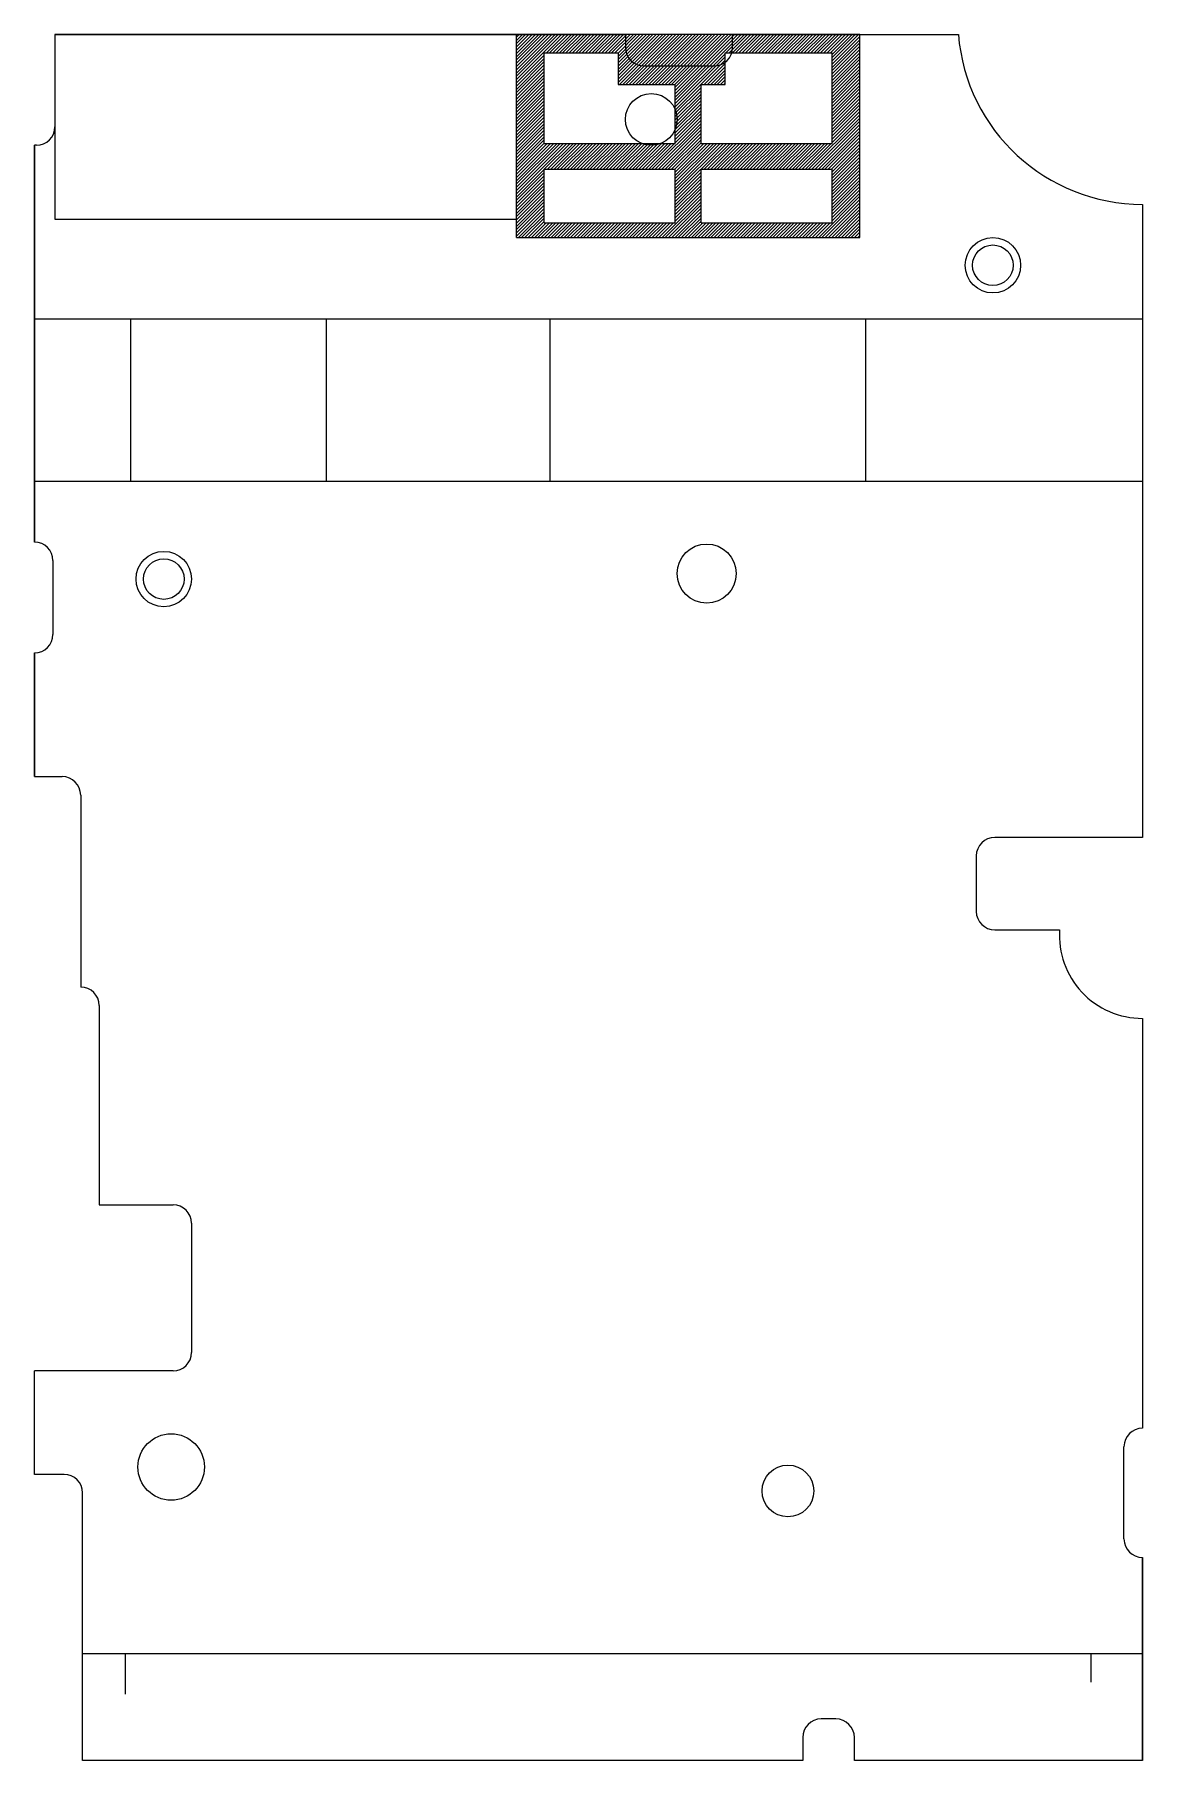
# Model space of a CAD drawing. Extents: x -822.3 to -762.3, y 1037.1 to 1130.6.
import ezdxf

# ---------------------------------------------------------------- set-up
doc = ezdxf.new("R2010")
doc.units = 0
doc.layers.get('0').update_dxf_attribs({"linetype": 'CONTINUOUS'})
doc.layers.add('MOUNT_PLATE', color=1, linetype='CONTINUOUS')

# ---------------------------------------------------------------- blocks, each defined once
blk = doc.blocks.new('*X1')
at = {"layer": 'MOUNT_PLATE', "linetype": 'CONTINUOUS'}
for p, q in [((-796.2, 1130.49), (-796.058, 1130.631)), ((-796.2, 1130.313), (-795.881, 1130.631)), ((-796.2, 1130.136), (-795.704, 1130.631)), ((-796.2, 1129.959), (-795.527, 1130.631)), ((-796.2, 1129.783), (-795.351, 1130.631)), ((-796.2, 1129.606), (-795.174, 1130.631)), ((-796.2, 1129.429), (-794.997, 1130.631)), ((-796.2, 1129.252), (-794.82, 1130.631)), ((-796.2, 1129.075), (-794.644, 1130.631)), ((-796.2, 1128.899), (-794.467, 1130.631)), ((-796.2, 1128.722), (-794.29, 1130.631)), ((-796.2, 1128.545), (-794.113, 1130.631)), ((-796.2, 1128.368), (-793.936, 1130.631)), ((-796.2, 1128.192), (-793.76, 1130.631)), ((-794.583, 1129.631), (-793.583, 1130.631)), ((-794.406, 1129.631), (-793.406, 1130.631)), ((-794.229, 1129.631), (-793.229, 1130.631)), ((-794.053, 1129.631), (-793.053, 1130.631)), ((-793.876, 1129.631), (-792.876, 1130.631)), ((-793.699, 1129.631), (-792.699, 1130.631)), ((-793.522, 1129.631), (-792.522, 1130.631)), ((-793.346, 1129.631), (-792.346, 1130.631)), ((-793.169, 1129.631), (-792.169, 1130.631)), ((-792.992, 1129.631), (-791.992, 1130.631)), ((-792.815, 1129.631), (-791.815, 1130.631)), ((-792.638, 1129.631), (-791.638, 1130.631)), ((-792.462, 1129.631), (-791.462, 1130.631)), ((-792.285, 1129.631), (-791.285, 1130.631)), ((-792.108, 1129.631), (-791.108, 1130.631)), ((-791.931, 1129.631), (-790.931, 1130.631)), ((-791.755, 1129.631), (-790.755, 1130.631)), ((-791.578, 1129.631), (-790.578, 1130.631)), ((-791.401, 1129.631), (-790.401, 1130.631)), ((-791.224, 1129.631), (-790.224, 1130.631)), ((-791.047, 1129.631), (-790.047, 1130.631)), ((-790.871, 1129.631), (-789.871, 1130.631)), ((-790.7, 1129.626), (-789.694, 1130.631)), ((-790.7, 1129.449), (-789.517, 1130.631)), ((-790.7, 1129.272), (-789.34, 1130.631)), ((-790.7, 1129.095), (-789.164, 1130.631)), ((-790.7, 1128.919), (-788.987, 1130.631)), ((-790.7, 1128.742), (-788.81, 1130.631)), ((-790.7, 1128.565), (-788.633, 1130.631)), ((-790.7, 1128.388), (-788.456, 1130.631)), ((-790.7, 1128.211), (-788.28, 1130.631)), ((-790.7, 1128.035), (-788.103, 1130.631)), ((-790.626, 1127.931), (-787.926, 1130.631)), ((-790.449, 1127.931), (-787.749, 1130.631)), ((-790.273, 1127.931), (-787.573, 1130.631)), ((-790.096, 1127.931), (-787.396, 1130.631)), ((-789.919, 1127.931), (-787.219, 1130.631)), ((-789.742, 1127.931), (-787.042, 1130.631)), ((-789.565, 1127.931), (-786.865, 1130.631)), ((-789.389, 1127.931), (-786.689, 1130.631)), ((-789.212, 1127.931), (-786.512, 1130.631)), ((-789.035, 1127.931), (-786.335, 1130.631)), ((-788.858, 1127.931), (-786.158, 1130.631)), ((-788.682, 1127.931), (-785.982, 1130.631)), ((-788.505, 1127.931), (-785.805, 1130.631)), ((-788.328, 1127.931), (-785.628, 1130.631)), ((-788.151, 1127.931), (-785.451, 1130.631)), ((-787.974, 1127.931), (-785.274, 1130.631)), ((-787.798, 1127.931), (-785.098, 1130.631)), ((-787.621, 1127.931), (-784.921, 1130.631)), ((-787.6, 1127.776), (-784.744, 1130.631)), ((-787.6, 1127.599), (-784.567, 1130.631)), ((-787.6, 1127.422), (-784.391, 1130.631)), ((-787.6, 1127.246), (-784.214, 1130.631)), ((-787.6, 1127.069), (-784.037, 1130.631)), ((-784.86, 1129.631), (-783.86, 1130.631)), ((-784.683, 1129.631), (-783.683, 1130.631)), ((-784.507, 1129.631), (-783.507, 1130.631)), ((-784.33, 1129.631), (-783.33, 1130.631)), ((-784.153, 1129.631), (-783.153, 1130.631)), ((-783.976, 1129.631), (-782.976, 1130.631)), ((-783.8, 1129.631), (-782.8, 1130.631)), ((-783.623, 1129.631), (-782.623, 1130.631)), ((-783.446, 1129.631), (-782.446, 1130.631)), ((-783.269, 1129.631), (-782.269, 1130.631)), ((-783.092, 1129.631), (-782.092, 1130.631)), ((-782.916, 1129.631), (-781.916, 1130.631)), ((-782.739, 1129.631), (-781.739, 1130.631)), ((-782.562, 1129.631), (-781.562, 1130.631)), ((-782.385, 1129.631), (-781.385, 1130.631)), ((-782.209, 1129.631), (-781.209, 1130.631)), ((-782.032, 1129.631), (-781.032, 1130.631)), ((-781.855, 1129.631), (-780.855, 1130.631)), ((-781.678, 1129.631), (-780.678, 1130.631)), ((-781.501, 1129.631), (-780.501, 1130.631)), ((-781.325, 1129.631), (-780.325, 1130.631)), ((-781.148, 1129.631), (-780.148, 1130.631)), ((-780.971, 1129.631), (-779.971, 1130.631)), ((-780.794, 1129.631), (-779.794, 1130.631)), ((-780.618, 1129.631), (-779.618, 1130.631)), ((-780.441, 1129.631), (-779.441, 1130.631)), ((-780.264, 1129.631), (-779.264, 1130.631)), ((-780.087, 1129.631), (-779.087, 1130.631)), ((-779.91, 1129.631), (-778.91, 1130.631)), ((-779.734, 1129.631), (-778.734, 1130.631)), ((-779.557, 1129.631), (-778.557, 1130.631)), ((-779.38, 1129.631), (-778.38, 1130.631)), ((-779.203, 1129.631), (-778.203, 1130.631)), ((-779.1, 1129.558), (-778.027, 1130.631)), ((-779.1, 1129.382), (-777.85, 1130.631)), ((-779.1, 1129.205), (-777.673, 1130.631)), ((-779.1, 1129.028), (-777.6, 1130.528)), ((-796.2, 1128.015), (-794.7, 1129.515)), ((-787.6, 1126.892), (-784.9, 1129.592)), ((-779.1, 1128.851), (-777.6, 1130.351)), ((-779.1, 1128.675), (-777.6, 1130.175)), ((-779.1, 1128.498), (-777.6, 1129.998)), ((-779.1, 1128.321), (-777.6, 1129.821)), ((-779.1, 1128.144), (-777.6, 1129.644)), ((-796.2, 1127.838), (-794.7, 1129.338)), ((-796.2, 1127.661), (-794.7, 1129.161)), ((-796.2, 1127.484), (-794.7, 1128.984)), ((-796.2, 1127.308), (-794.7, 1128.808)), ((-796.2, 1127.131), (-794.7, 1128.631)), ((-787.6, 1126.715), (-784.9, 1129.415)), ((-787.6, 1126.538), (-784.9, 1129.238)), ((-786.03, 1127.931), (-784.9, 1129.062)), ((-785.853, 1127.931), (-784.9, 1128.885)), ((-785.676, 1127.931), (-784.9, 1128.708)), ((-779.1, 1127.967), (-777.6, 1129.467)), ((-779.1, 1127.791), (-777.6, 1129.291)), ((-779.1, 1127.614), (-777.6, 1129.114)), ((-779.1, 1127.437), (-777.6, 1128.937)), ((-779.1, 1127.26), (-777.6, 1128.76)), ((-779.1, 1127.084), (-777.6, 1128.584)), ((-796.2, 1126.954), (-794.7, 1128.454)), ((-796.2, 1126.777), (-794.7, 1128.277)), ((-796.2, 1126.601), (-794.7, 1128.101)), ((-796.2, 1126.424), (-794.7, 1127.924)), ((-796.2, 1126.247), (-794.7, 1127.747)), ((-787.6, 1126.362), (-786.2, 1127.762)), ((-785.5, 1127.931), (-784.9, 1128.531)), ((-785.323, 1127.931), (-784.9, 1128.355)), ((-785.146, 1127.931), (-784.9, 1128.178)), ((-784.969, 1127.931), (-784.9, 1128.001)), ((-779.1, 1126.907), (-777.6, 1128.407)), ((-779.1, 1126.73), (-777.6, 1128.23)), ((-779.1, 1126.553), (-777.6, 1128.053)), ((-779.1, 1126.376), (-777.6, 1127.876)), ((-779.1, 1126.2), (-777.6, 1127.7)), ((-796.2, 1126.07), (-794.7, 1127.57)), ((-796.2, 1125.893), (-794.7, 1127.393)), ((-796.2, 1125.717), (-794.7, 1127.217)), ((-796.2, 1125.54), (-794.7, 1127.04)), ((-796.2, 1125.363), (-794.7, 1126.863)), ((-796.2, 1125.186), (-794.7, 1126.686)), ((-787.6, 1126.185), (-786.2, 1127.585)), ((-787.6, 1126.008), (-786.2, 1127.408)), ((-787.6, 1125.831), (-786.2, 1127.231)), ((-787.6, 1125.655), (-786.2, 1127.055)), ((-787.6, 1125.478), (-786.2, 1126.878)), ((-787.6, 1125.301), (-786.2, 1126.701)), ((-779.1, 1126.023), (-777.6, 1127.523)), ((-779.1, 1125.846), (-777.6, 1127.346)), ((-779.1, 1125.669), (-777.6, 1127.169)), ((-779.1, 1125.493), (-777.6, 1126.993)), ((-779.1, 1125.316), (-777.6, 1126.816)), ((-796.2, 1125.01), (-794.7, 1126.51)), ((-796.2, 1124.833), (-794.7, 1126.333)), ((-796.2, 1124.656), (-794.7, 1126.156)), ((-796.2, 1124.479), (-794.7, 1125.979)), ((-796.2, 1124.302), (-794.7, 1125.802)), ((-788.862, 1123.331), (-786.2, 1125.994)), ((-788.685, 1123.331), (-786.2, 1125.817)), ((-787.6, 1125.124), (-786.2, 1126.524)), ((-787.6, 1124.948), (-786.2, 1126.348)), ((-787.6, 1124.771), (-786.2, 1126.171)), ((-780.377, 1123.331), (-777.6, 1126.109)), ((-780.2, 1123.331), (-777.6, 1125.932)), ((-780.023, 1123.331), (-777.6, 1125.755)), ((-779.1, 1125.139), (-777.6, 1126.639)), ((-779.1, 1124.962), (-777.6, 1126.462)), ((-779.1, 1124.785), (-777.6, 1126.285)), ((-796.2, 1124.126), (-794.7, 1125.626)), ((-796.2, 1123.949), (-794.7, 1125.449)), ((-796.2, 1123.772), (-794.7, 1125.272)), ((-796.2, 1123.595), (-794.7, 1125.095)), ((-796.2, 1123.419), (-794.7, 1124.919)), ((-788.509, 1123.331), (-786.2, 1125.64)), ((-788.332, 1123.331), (-786.2, 1125.464)), ((-788.155, 1123.331), (-786.2, 1125.287)), ((-787.978, 1123.331), (-786.2, 1125.11)), ((-787.801, 1123.331), (-786.2, 1124.933)), ((-779.847, 1123.331), (-777.6, 1125.578)), ((-779.67, 1123.331), (-777.6, 1125.402)), ((-779.493, 1123.331), (-777.6, 1125.225)), ((-779.316, 1123.331), (-777.6, 1125.048)), ((-779.139, 1123.331), (-777.6, 1124.871)), ((-796.2, 1123.242), (-794.7, 1124.742)), ((-796.2, 1123.065), (-794.533, 1124.731)), ((-796.2, 1122.888), (-794.356, 1124.731)), ((-796.2, 1122.711), (-794.18, 1124.731)), ((-796.2, 1122.535), (-794.003, 1124.731)), ((-796.2, 1122.358), (-793.826, 1124.731)), ((-796.2, 1122.181), (-793.649, 1124.731)), ((-796.2, 1122.004), (-793.473, 1124.731)), ((-794.696, 1123.331), (-793.296, 1124.731)), ((-794.519, 1123.331), (-793.119, 1124.731)), ((-794.342, 1123.331), (-792.942, 1124.731)), ((-794.165, 1123.331), (-792.765, 1124.731)), ((-793.989, 1123.331), (-792.589, 1124.731)), ((-793.812, 1123.331), (-792.412, 1124.731)), ((-793.635, 1123.331), (-792.235, 1124.731)), ((-793.458, 1123.331), (-792.058, 1124.731)), ((-793.282, 1123.331), (-791.882, 1124.731)), ((-793.105, 1123.331), (-791.705, 1124.731)), ((-792.928, 1123.331), (-791.528, 1124.731)), ((-792.751, 1123.331), (-791.351, 1124.731)), ((-792.574, 1123.331), (-791.174, 1124.731)), ((-792.398, 1123.331), (-790.998, 1124.731)), ((-792.221, 1123.331), (-790.821, 1124.731)), ((-792.044, 1123.331), (-790.644, 1124.731)), ((-791.867, 1123.331), (-790.467, 1124.731)), ((-791.691, 1123.331), (-790.291, 1124.731)), ((-791.514, 1123.331), (-790.114, 1124.731)), ((-791.337, 1123.331), (-789.937, 1124.731)), ((-791.16, 1123.331), (-789.76, 1124.731)), ((-790.983, 1123.331), (-789.583, 1124.731)), ((-790.807, 1123.331), (-789.407, 1124.731)), ((-790.63, 1123.331), (-789.23, 1124.731)), ((-790.453, 1123.331), (-789.053, 1124.731)), ((-790.276, 1123.331), (-788.876, 1124.731)), ((-790.1, 1123.331), (-788.7, 1124.731)), ((-789.923, 1123.331), (-788.523, 1124.731)), ((-789.746, 1123.331), (-788.346, 1124.731)), ((-789.569, 1123.331), (-788.169, 1124.731)), ((-789.392, 1123.331), (-787.992, 1124.731)), ((-789.216, 1123.331), (-787.816, 1124.731)), ((-789.039, 1123.331), (-787.639, 1124.731)), ((-787.625, 1123.331), (-786.2, 1124.757)), ((-787.6, 1123.18), (-786.048, 1124.731)), ((-787.6, 1123.003), (-785.871, 1124.731)), ((-787.6, 1122.826), (-785.694, 1124.731)), ((-787.6, 1122.649), (-785.518, 1124.731)), ((-787.6, 1122.473), (-785.341, 1124.731)), ((-787.6, 1122.296), (-785.164, 1124.731)), ((-787.6, 1122.119), (-784.987, 1124.731)), ((-787.6, 1121.942), (-784.81, 1124.731)), ((-786.034, 1123.331), (-784.634, 1124.731)), ((-785.857, 1123.331), (-784.457, 1124.731)), ((-785.68, 1123.331), (-784.28, 1124.731)), ((-785.503, 1123.331), (-784.103, 1124.731)), ((-785.327, 1123.331), (-783.927, 1124.731)), ((-785.15, 1123.331), (-783.75, 1124.731)), ((-784.973, 1123.331), (-783.573, 1124.731)), ((-784.796, 1123.331), (-783.396, 1124.731)), ((-784.619, 1123.331), (-783.219, 1124.731)), ((-784.443, 1123.331), (-783.043, 1124.731)), ((-784.266, 1123.331), (-782.866, 1124.731)), ((-784.089, 1123.331), (-782.689, 1124.731)), ((-783.912, 1123.331), (-782.512, 1124.731)), ((-783.736, 1123.331), (-782.336, 1124.731)), ((-783.559, 1123.331), (-782.159, 1124.731)), ((-783.382, 1123.331), (-781.982, 1124.731)), ((-783.205, 1123.331), (-781.805, 1124.731)), ((-783.028, 1123.331), (-781.628, 1124.731)), ((-782.852, 1123.331), (-781.452, 1124.731)), ((-782.675, 1123.331), (-781.275, 1124.731)), ((-782.498, 1123.331), (-781.098, 1124.731)), ((-782.321, 1123.331), (-780.921, 1124.731)), ((-782.145, 1123.331), (-780.745, 1124.731)), ((-781.968, 1123.331), (-780.568, 1124.731)), ((-781.791, 1123.331), (-780.391, 1124.731)), ((-781.614, 1123.331), (-780.214, 1124.731)), ((-781.438, 1123.331), (-780.038, 1124.731)), ((-781.261, 1123.331), (-779.861, 1124.731)), ((-781.084, 1123.331), (-779.684, 1124.731)), ((-780.907, 1123.331), (-779.507, 1124.731)), ((-780.73, 1123.331), (-779.33, 1124.731)), ((-780.554, 1123.331), (-779.154, 1124.731)), ((-779.1, 1123.194), (-777.6, 1124.694)), ((-779.1, 1123.018), (-777.6, 1124.518)), ((-779.1, 1122.841), (-777.6, 1124.341)), ((-779.1, 1122.664), (-777.6, 1124.164)), ((-779.1, 1122.487), (-777.6, 1123.987)), ((-796.2, 1121.828), (-794.7, 1123.328)), ((-796.2, 1121.651), (-794.7, 1123.151)), ((-796.2, 1121.474), (-794.7, 1122.974)), ((-787.6, 1121.766), (-786.2, 1123.166)), ((-787.6, 1121.589), (-786.2, 1122.989)), ((-779.1, 1122.311), (-777.6, 1123.811)), ((-779.1, 1122.134), (-777.6, 1123.634)), ((-779.1, 1121.957), (-777.6, 1123.457)), ((-779.1, 1121.78), (-777.6, 1123.28)), ((-779.1, 1121.603), (-777.6, 1123.103)), ((-796.2, 1121.297), (-794.7, 1122.797)), ((-796.2, 1121.12), (-794.7, 1122.62)), ((-796.2, 1120.944), (-794.7, 1122.444)), ((-796.2, 1120.767), (-794.7, 1122.267)), ((-796.2, 1120.59), (-794.7, 1122.09)), ((-787.6, 1121.412), (-786.2, 1122.812)), ((-787.6, 1121.235), (-786.2, 1122.635)), ((-787.6, 1121.058), (-786.2, 1122.458)), ((-787.6, 1120.882), (-786.2, 1122.282)), ((-787.6, 1120.705), (-786.2, 1122.105)), ((-779.1, 1121.427), (-777.6, 1122.927)), ((-779.1, 1121.25), (-777.6, 1122.75)), ((-779.1, 1121.073), (-777.6, 1122.573)), ((-779.1, 1120.896), (-777.6, 1122.396)), ((-779.1, 1120.72), (-777.6, 1122.22)), ((-779.1, 1120.543), (-777.6, 1122.043)), ((-796.2, 1120.413), (-794.7, 1121.913)), ((-796.2, 1120.237), (-794.7, 1121.737)), ((-796.2, 1120.06), (-794.7, 1121.56)), ((-796.2, 1119.883), (-794.7, 1121.383)), ((-796.2, 1119.706), (-794.7, 1121.206)), ((-788.319, 1119.631), (-786.2, 1121.751)), ((-788.143, 1119.631), (-786.2, 1121.575)), ((-787.966, 1119.631), (-786.2, 1121.398)), ((-787.789, 1119.631), (-786.2, 1121.221)), ((-787.6, 1120.528), (-786.2, 1121.928)), ((-779.834, 1119.631), (-777.6, 1121.866)), ((-779.657, 1119.631), (-777.6, 1121.689)), ((-779.481, 1119.631), (-777.6, 1121.512)), ((-779.304, 1119.631), (-777.6, 1121.336)), ((-779.127, 1119.631), (-777.6, 1121.159)), ((-796.098, 1119.631), (-794.7, 1121.029)), ((-795.921, 1119.631), (-794.7, 1120.853)), ((-795.744, 1119.631), (-794.7, 1120.676)), ((-795.567, 1119.631), (-794.7, 1120.499)), ((-795.391, 1119.631), (-794.591, 1120.431)), ((-795.214, 1119.631), (-794.414, 1120.431)), ((-795.037, 1119.631), (-794.237, 1120.431)), ((-794.86, 1119.631), (-794.06, 1120.431)), ((-794.683, 1119.631), (-793.883, 1120.431)), ((-794.507, 1119.631), (-793.707, 1120.431)), ((-794.33, 1119.631), (-793.53, 1120.431)), ((-794.153, 1119.631), (-793.353, 1120.431)), ((-793.976, 1119.631), (-793.176, 1120.431)), ((-793.8, 1119.631), (-793, 1120.431)), ((-793.623, 1119.631), (-792.823, 1120.431)), ((-793.446, 1119.631), (-792.646, 1120.431)), ((-793.269, 1119.631), (-792.469, 1120.431)), ((-793.092, 1119.631), (-792.292, 1120.431)), ((-792.916, 1119.631), (-792.116, 1120.431)), ((-792.739, 1119.631), (-791.939, 1120.431)), ((-792.562, 1119.631), (-791.762, 1120.431)), ((-792.385, 1119.631), (-791.585, 1120.431)), ((-792.209, 1119.631), (-791.409, 1120.431)), ((-792.032, 1119.631), (-791.232, 1120.431)), ((-791.855, 1119.631), (-791.055, 1120.431)), ((-791.678, 1119.631), (-790.878, 1120.431)), ((-791.501, 1119.631), (-790.701, 1120.431)), ((-791.325, 1119.631), (-790.525, 1120.431)), ((-791.148, 1119.631), (-790.348, 1120.431)), ((-790.971, 1119.631), (-790.171, 1120.431)), ((-790.794, 1119.631), (-789.994, 1120.431)), ((-790.618, 1119.631), (-789.818, 1120.431)), ((-790.441, 1119.631), (-789.641, 1120.431)), ((-790.264, 1119.631), (-789.464, 1120.431)), ((-790.087, 1119.631), (-789.287, 1120.431)), ((-789.91, 1119.631), (-789.11, 1120.431)), ((-789.734, 1119.631), (-788.934, 1120.431)), ((-789.557, 1119.631), (-788.757, 1120.431)), ((-789.38, 1119.631), (-788.58, 1120.431)), ((-789.203, 1119.631), (-788.403, 1120.431)), ((-789.027, 1119.631), (-788.227, 1120.431)), ((-788.85, 1119.631), (-788.05, 1120.431)), ((-788.673, 1119.631), (-787.873, 1120.431)), ((-788.496, 1119.631), (-787.696, 1120.431)), ((-787.612, 1119.631), (-786.2, 1121.044)), ((-787.436, 1119.631), (-786.2, 1120.867)), ((-787.259, 1119.631), (-786.2, 1120.691)), ((-787.082, 1119.631), (-786.2, 1120.514)), ((-786.905, 1119.631), (-786.105, 1120.431)), ((-786.728, 1119.631), (-785.928, 1120.431)), ((-786.552, 1119.631), (-785.752, 1120.431)), ((-786.375, 1119.631), (-785.575, 1120.431)), ((-786.198, 1119.631), (-785.398, 1120.431)), ((-786.021, 1119.631), (-785.221, 1120.431)), ((-785.845, 1119.631), (-785.045, 1120.431)), ((-785.668, 1119.631), (-784.868, 1120.431)), ((-785.491, 1119.631), (-784.691, 1120.431)), ((-785.314, 1119.631), (-784.514, 1120.431)), ((-785.138, 1119.631), (-784.338, 1120.431)), ((-784.961, 1119.631), (-784.161, 1120.431)), ((-784.784, 1119.631), (-783.984, 1120.431)), ((-784.607, 1119.631), (-783.807, 1120.431)), ((-784.43, 1119.631), (-783.63, 1120.431)), ((-784.254, 1119.631), (-783.454, 1120.431)), ((-784.077, 1119.631), (-783.277, 1120.431)), ((-783.9, 1119.631), (-783.1, 1120.431)), ((-783.723, 1119.631), (-782.923, 1120.431)), ((-783.547, 1119.631), (-782.747, 1120.431)), ((-783.37, 1119.631), (-782.57, 1120.431)), ((-783.193, 1119.631), (-782.393, 1120.431)), ((-783.016, 1119.631), (-782.216, 1120.431)), ((-782.839, 1119.631), (-782.039, 1120.431)), ((-782.663, 1119.631), (-781.863, 1120.431)), ((-782.486, 1119.631), (-781.686, 1120.431)), ((-782.309, 1119.631), (-781.509, 1120.431)), ((-782.132, 1119.631), (-781.332, 1120.431)), ((-781.956, 1119.631), (-781.156, 1120.431)), ((-781.779, 1119.631), (-780.979, 1120.431)), ((-781.602, 1119.631), (-780.802, 1120.431)), ((-781.425, 1119.631), (-780.625, 1120.431)), ((-781.248, 1119.631), (-780.448, 1120.431)), ((-781.072, 1119.631), (-780.272, 1120.431)), ((-780.895, 1119.631), (-780.095, 1120.431)), ((-780.718, 1119.631), (-779.918, 1120.431)), ((-780.541, 1119.631), (-779.741, 1120.431)), ((-780.365, 1119.631), (-779.565, 1120.431)), ((-780.188, 1119.631), (-779.388, 1120.431)), ((-780.011, 1119.631), (-779.211, 1120.431)), ((-778.95, 1119.631), (-777.6, 1120.982)), ((-778.774, 1119.631), (-777.6, 1120.805)), ((-778.597, 1119.631), (-777.6, 1120.629)), ((-778.42, 1119.631), (-777.6, 1120.452)), ((-778.243, 1119.631), (-777.6, 1120.275)), ((-778.066, 1119.631), (-777.6, 1120.098)), ((-777.89, 1119.631), (-777.6, 1119.921)), ((-777.713, 1119.631), (-777.6, 1119.745))]:
    blk.add_line(p, q, dxfattribs=at)

msp = doc.modelspace()

# ---------------------------------------------------------------- linework, layer by layer
for p, q in [((-821.2, 1130.631), (-790.3, 1130.631)), ((-821.2, 1130.631), (-821.2, 1125.631)), ((-790.3, 1130.631), (-790.3, 1129.931)), ((-784.5, 1129.931), (-784.5, 1130.631)), ((-784.5, 1130.631), (-772.3, 1130.631)), ((-784.5, 1130.631), (-772.268, 1130.631)), ((-789.3, 1128.931), (-785.5, 1128.931)), ((-822.2, 1124.631), (-822.3, 1124.631)), ((-822.3, 1124.631), (-822.3, 1103.131)), ((-822.3, 1103.131), (-822.3, 1124.631)), ((-762.3, 1121.431), (-762.3, 1087.131)), ((-762.3, 1121.431), (-762.3, 1087.131)), ((-821.3, 1102.131), (-821.3, 1098.131)), ((-822.3, 1090.431), (-822.3, 1097.131)), ((-822.3, 1097.131), (-822.3, 1090.431)), ((-822.3, 1090.431), (-820.8, 1090.431)), ((-819.8, 1089.431), (-819.8, 1079.031)), ((-762.3, 1087.131), (-770.3, 1087.131)), ((-771.3, 1086.131), (-771.3, 1083.131)), ((-770.3, 1082.131), (-766.79, 1082.131)), ((-818.8, 1078.031), (-818.8, 1067.231)), ((-762.3, 1077.331), (-762.3, 1055.131)), ((-818.8, 1067.231), (-814.8, 1067.231)), ((-813.8, 1066.231), (-813.8, 1059.231)), ((-822.3, 1052.631), (-822.3, 1058.231)), ((-814.8, 1058.231), (-822.3, 1058.231)), ((-763.3, 1049.131), (-763.3, 1054.131)), ((-820.7, 1052.631), (-822.3, 1052.631)), ((-819.7, 1037.131), (-819.7, 1051.631)), ((-762.3, 1037.131), (-762.3, 1048.131)), ((-762.3, 1048.131), (-762.3, 1037.131)), ((-778.9, 1039.381), (-779.7, 1039.381)), ((-780.7, 1038.381), (-780.7, 1037.131)), ((-777.9, 1037.131), (-777.9, 1038.381)), ((-780.7, 1037.131), (-819.7, 1037.131)), ((-762.3, 1037.131), (-777.9, 1037.131)), ((-762.3, 1037.131), (-777.9, 1037.131))]:
    msp.add_line(p, q)
for centre, radius in [((-788.9, 1126.031), 1.4), ((-770.4, 1118.131), 1.1), ((-785.9, 1101.431), 1.6), ((-815.3, 1101.131), 1.1), ((-814.9, 1053.031), 1.8), ((-781.5, 1051.731), 1.4)]:
    msp.add_circle(centre, radius)
for centre, radius, start, end in [((-762.3, 1131.431), 10, 184.58857, 270), ((-789.3, 1129.931), 1, 180, 270), ((-785.5, 1129.931), 1, 270, 0), ((-822.2, 1125.631), 1, 270, 0), ((-822.3, 1102.131), 1, 0, 90), ((-822.3, 1098.131), 1, 270, 0), ((-820.8, 1089.431), 1, 0, 90), ((-770.3, 1086.131), 1, 90, 180), ((-770.3, 1083.131), 1, 180, 270), ((-762.3, 1081.831), 4.5, 176.18593, 270), ((-819.8, 1078.031), 1, 0, 90), ((-814.8, 1066.231), 1, 0, 90), ((-814.8, 1059.231), 1, 270, 0), ((-762.3, 1054.131), 1, 90, 180), ((-820.7, 1051.631), 1, 0, 90), ((-762.3, 1049.131), 1, 180, 270), ((-779.7, 1038.381), 1, 90, 180), ((-778.9, 1038.381), 1, 0, 90)]:
    msp.add_arc(centre, radius, start, end)
at = {"layer": 'MOUNT_PLATE'}
for p, q in [((-821.2, 1130.631), (-821.2, 1120.631)), ((-796.2, 1130.631), (-821.2, 1130.631)), ((-777.6, 1130.631), (-796.2, 1130.631)), ((-796.2, 1119.631), (-796.2, 1130.631)), ((-777.6, 1119.631), (-777.6, 1130.631)), ((-794.7, 1129.631), (-790.7, 1129.631)), ((-794.7, 1124.731), (-794.7, 1129.631)), ((-790.7, 1129.631), (-790.7, 1127.931)), ((-784.9, 1129.631), (-779.1, 1129.631)), ((-784.9, 1127.931), (-784.9, 1129.631)), ((-779.1, 1124.731), (-779.1, 1129.631)), ((-790.7, 1127.931), (-787.6, 1127.931)), ((-787.6, 1124.731), (-787.6, 1127.931)), ((-786.2, 1124.731), (-786.2, 1127.931)), ((-786.2, 1127.931), (-784.9, 1127.931)), ((-794.7, 1124.731), (-787.6, 1124.731)), ((-786.2, 1124.731), (-779.1, 1124.731)), ((-794.7, 1120.431), (-794.7, 1123.331)), ((-794.7, 1123.331), (-787.6, 1123.331)), ((-787.6, 1120.431), (-787.6, 1123.331)), ((-786.2, 1120.431), (-786.2, 1123.331)), ((-786.2, 1123.331), (-779.1, 1123.331)), ((-779.1, 1120.431), (-779.1, 1123.331)), ((-821.2, 1120.631), (-796.2, 1120.631)), ((-794.7, 1120.431), (-787.6, 1120.431)), ((-786.2, 1120.431), (-779.1, 1120.431)), ((-796.2, 1119.631), (-777.6, 1119.631)), ((-822.3, 1115.231), (-762.3, 1115.231)), ((-817.1, 1115.231), (-817.1, 1106.431)), ((-806.5, 1115.231), (-806.5, 1106.431)), ((-794.4, 1115.231), (-794.4, 1106.431)), ((-777.3, 1115.231), (-777.3, 1106.431)), ((-822.3, 1106.431), (-762.3, 1106.431)), ((-819.7, 1042.931), (-762.3, 1042.931)), ((-817.4, 1042.931), (-817.4, 1040.728)), ((-765.1, 1042.931), (-765.1, 1041.369))]:
    msp.add_line(p, q, dxfattribs=at)
for centre in [(-770.4, 1118.131), (-815.3, 1101.131)]:
    msp.add_circle(centre, 1.5, dxfattribs=at)

# ---------------------------------------------------------------- block references
msp.add_blockref('*X1', (0, 0), dxfattribs=at)

doc.saveas('drawing.dxf')
